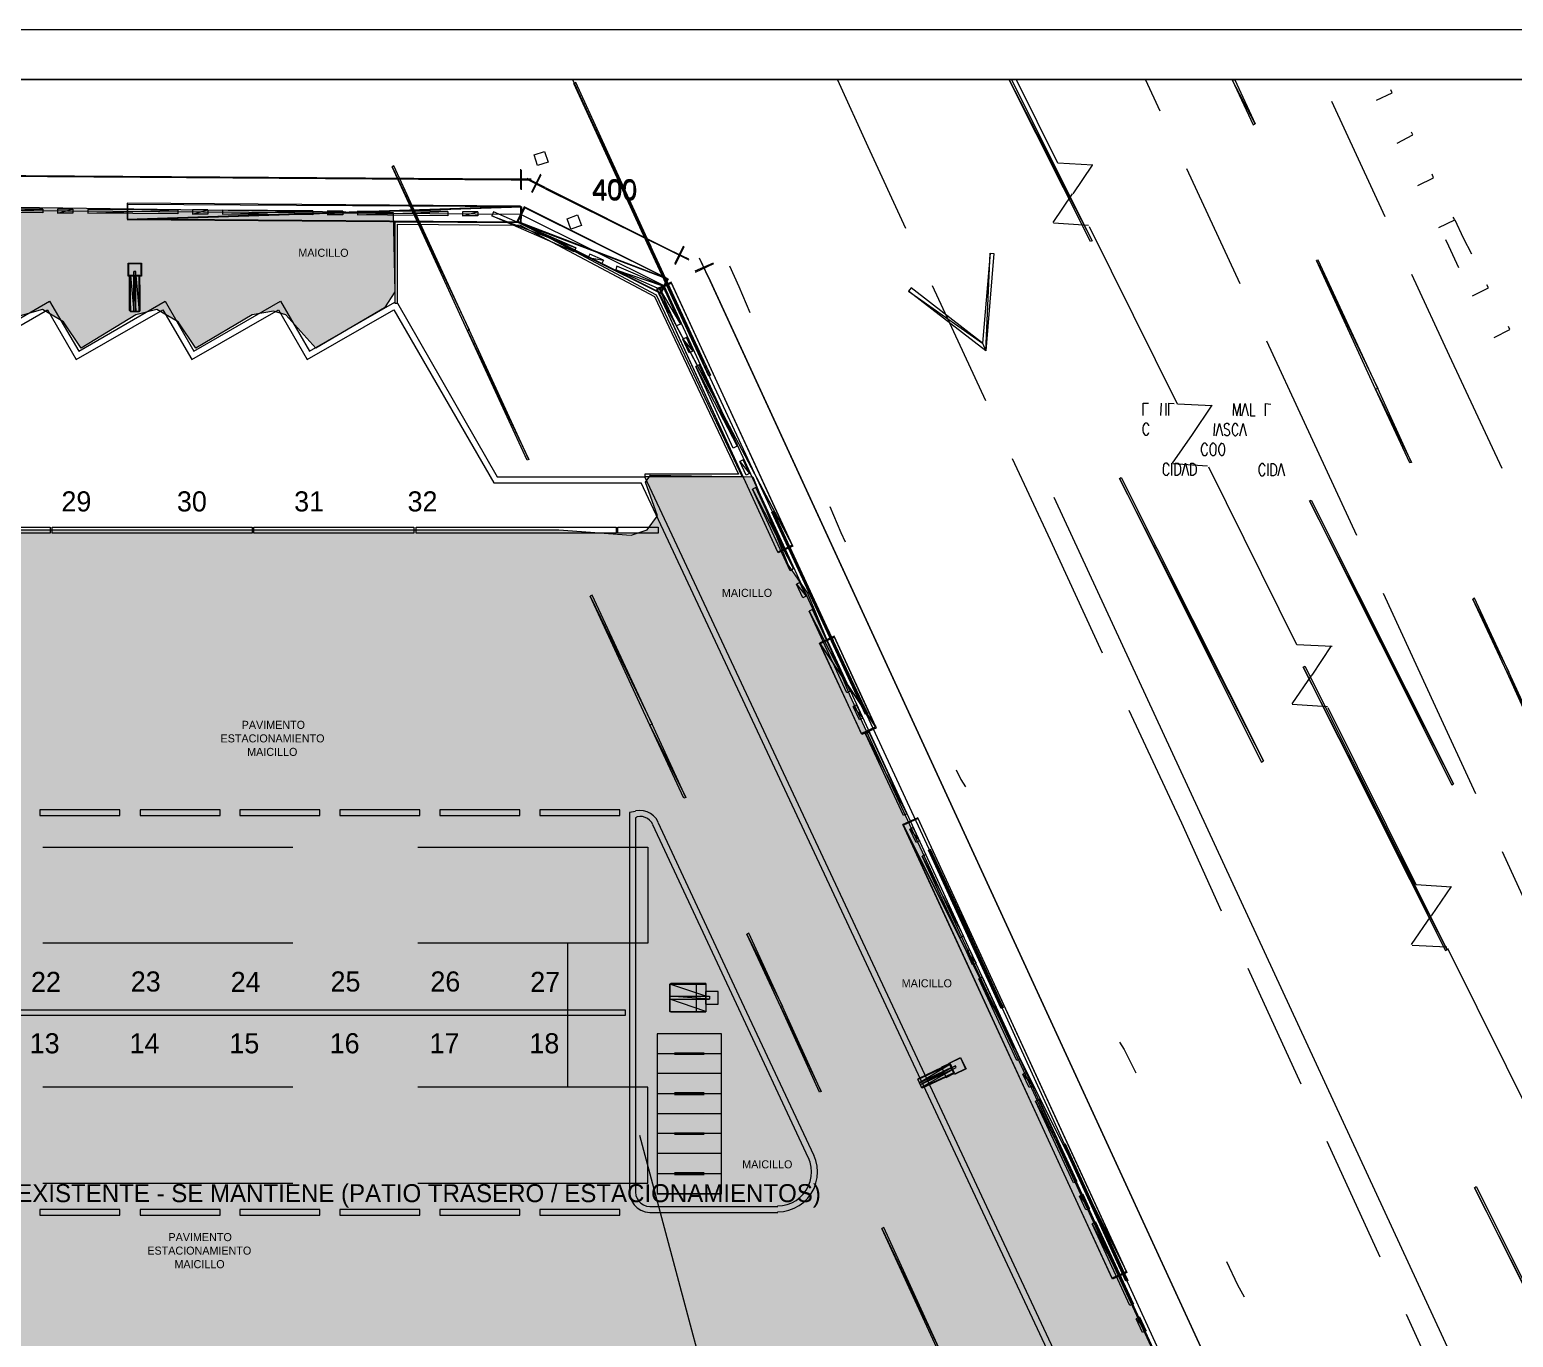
# Model space of a CAD drawing. Header units: metres. Extents: x 1 to 213, y 1 to 147.
# Drawn here: x 67.06 to 104.17, y 114.11 to 146.83 of the extents above; entities that cross this region are included whole.
import ezdxf

# ---------------------------------------------------------------- set-up
doc = ezdxf.new("R2010")
doc.units = ezdxf.units.M
for name, color, linetype, lineweight, plot in [('00-BASE-ARQUITECTURA', 8, 'Continuous', 0, False), ('00-BASE-MAICILLO-EXISTENTE', 33, 'Continuous', 0, False), ('00-BASE-TEXTO', 8, 'Continuous', 0, False)]:
    doc.layers.add(name, color=color, linetype=linetype, lineweight=lineweight, plot=plot)

msp = doc.modelspace()

# ---------------------------------------------------------------- hatches: boundary and pattern name
at = {"layer": '00-BASE-MAICILLO-EXISTENTE'}
h = msp.add_hatch(dxfattribs=at)
h.set_pattern_fill('AR-SAND', scale=0.02)
h.paths.add_polyline_path([(52.211, 142.478), (53.049, 142.346), (60.193, 142.434), (60.59, 142.302), (66.719, 142.39), (76.156, 142.258), (76.2, 140.273), (75.935, 139.876), (74.216, 138.862), (73.466, 139.7), (73.157, 139.788), (72.628, 139.7), (71.217, 138.862), (70.776, 139.524), (70.247, 139.832), (69.718, 139.7), (68.351, 138.862), (67.91, 139.524), (67.381, 139.832), (66.763, 139.656), (65.484, 138.862), (65.264, 138.95), (64.691, 139.788), (64.161, 139.788), (63.765, 139.568), (62.618, 138.862), (62.265, 138.421), (62.309, 134.893), (62.706, 134.32), (80.301, 134.32), (82.109, 134.188), (82.506, 134.32), (82.77, 134.673), (82.462, 135.511), (82.594, 135.687), (85.152, 135.643), (86.034, 133.438), (86.519, 132.733), (87.577, 130.175), (98.469, 106.627), (96.705, 105.789), (96.308, 105.745), (95.956, 105.436), (93.31, 104.202), (92.913, 104.554), (92.781, 105.04), (91.943, 106.274), (90.708, 107.641), (89.032, 108.92), (87.489, 109.67), (87.709, 109.714), (87.974, 110.067), (87.974, 110.419), (87.621, 110.816), (87.092, 110.816), (86.827, 110.596), (86.739, 110.155), (86.96, 109.758), (86.651, 109.934), (84.578, 110.287), (71.746, 110.199), (69.894, 110.375), (67.292, 110.155), (64.823, 109.405), (63.279, 108.523), (60.81, 106.054), (59.708, 103.981), (59.223, 102.526), (59.002, 101.027), (59.002, 98.69), (58.87, 98.513), (52.123, 98.425), (51.991, 98.778), (51.991, 112.624), (52.123, 122.37), (52.079, 142.213), (52.211, 142.478)])

# ---------------------------------------------------------------- linework, layer by layer
at = {"layer": '00-BASE-ARQUITECTURA'}
for points in [[(1.266, 146.833), (1.266, 1.238), (208.615, 1.238), (208.615, 146.833)], [(207.366, 145.584), (2.515, 145.584), (2.515, 2.487), (207.366, 2.487)], [(207.366, 145.584), (207.366, 2.487), (2.515, 2.487), (2.515, 145.584)], [(79.763, 143.436), (79.678, 143.7), (79.943, 143.785), (80.028, 143.521)], [(80.599, 141.838), (80.504, 142.102), (80.768, 142.198), (80.864, 141.933)], [(69.529, 140.991), (69.857, 140.991), (69.857, 140.663), (69.529, 140.663)], [(69.54, 140.981), (69.846, 140.981), (69.846, 140.674), (69.54, 140.674)], [(62.576, 134.239), (62.576, 134.387), (67.571, 134.387), (67.571, 134.239)], [(67.624, 134.239), (67.624, 134.387), (72.63, 134.387), (72.63, 134.239)], [(72.672, 134.239), (72.672, 134.387), (76.673, 134.387), (76.673, 134.239)], [(76.726, 134.239), (76.726, 134.387), (81.732, 134.387), (81.732, 134.239)], [(81.774, 134.239), (81.774, 134.387), (82.779, 134.387), (82.779, 134.239)], [(67.317, 127.169), (69.317, 127.169), (69.317, 127.317), (67.317, 127.317)], [(69.825, 127.169), (71.826, 127.169), (71.826, 127.317), (69.825, 127.317)], [(72.323, 127.169), (74.323, 127.169), (74.323, 127.317), (72.323, 127.317)], [(74.821, 127.169), (76.821, 127.169), (76.821, 127.317), (74.821, 127.317)], [(77.318, 127.169), (79.319, 127.169), (79.319, 127.317), (77.318, 127.317)], [(79.827, 127.169), (81.827, 127.169), (81.827, 127.317), (79.827, 127.317)], [(83.975, 122.968), (83.975, 122.259), (83.742, 122.259), (83.742, 122.968)], [(84.282, 122.449), (84.282, 122.767), (83.965, 122.767), (83.965, 122.449)], [(59.718, 122.312), (81.954, 122.312), (81.954, 122.163), (59.718, 122.163)], [(90.346, 121.116), (90.484, 120.83), (90.198, 120.692), (90.061, 120.978)], [(90.346, 121.105), (90.473, 120.83), (90.198, 120.703), (90.071, 120.978)], [(90.198, 120.724), (90.082, 120.967), (89.87, 120.872), (89.987, 120.618)], [(67.317, 117.168), (69.317, 117.168), (69.317, 117.316), (67.317, 117.316)], [(69.825, 117.168), (71.826, 117.168), (71.826, 117.316), (69.825, 117.316)], [(72.323, 117.168), (74.323, 117.168), (74.323, 117.316), (72.323, 117.316)], [(74.821, 117.168), (76.821, 117.168), (76.821, 117.316), (74.821, 117.316)], [(77.318, 117.168), (79.319, 117.168), (79.319, 117.316), (77.318, 117.316)], [(79.827, 117.168), (81.827, 117.168), (81.827, 117.316), (79.827, 117.316)]]:
    msp.add_lwpolyline(points, close=True, dxfattribs=at)
for points in [[(132.733, 32.681), (129.96, 38.513), (126.753, 45.678), (123.451, 52.758), (120.043, 60.007), (116.752, 67.225), (113.566, 74.21), (110.402, 81.365), (106.962, 88.477), (103.628, 95.705), (100.348, 102.806), (97.046, 109.993), (93.786, 117.105), (90.42, 124.481), (87.14, 131.54), (83.753, 138.843), (80.652, 145.574)], [(80.726, 145.51), (80.673, 145.489), (82.599, 141.404), (80.726, 145.51)], [(80.673, 145.489), (82.599, 141.404), (82.557, 141.383), (80.673, 145.489)], [(87.267, 145.574), (88.029, 143.912), (88.971, 141.87)], [(91.627, 145.574), (91.563, 145.574), (93.638, 141.552), (91.627, 145.574)], [(91.563, 145.574), (93.638, 141.552), (93.595, 141.531), (91.563, 145.574)], [(93.659, 143.446), (92.781, 143.489), (91.743, 145.574)], [(94.971, 145.574), (95.331, 144.801)], [(97.67, 144.452), (97.712, 144.473), (97.141, 145.574), (97.67, 144.452)], [(97.712, 144.473), (97.141, 145.574), (97.204, 145.574), (97.712, 144.473)], [(100.75, 145.066), (101.141, 145.256), (101.11, 145.33)], [(99.628, 145.045), (100.961, 142.155)], [(101.268, 143.997), (101.66, 144.198), (101.628, 144.272)], [(52.405, 143.288), (79.096, 143.097)], [(52.416, 143.267), (79.107, 143.076)], [(76.175, 143.425), (76.133, 143.404), (78.059, 139.319), (76.175, 143.425)], [(76.133, 143.404), (78.059, 139.319), (78.017, 139.298), (76.133, 143.404)], [(79.35, 142.843), (79.35, 143.341)], [(79.361, 142.822), (79.361, 143.319)], [(93.162, 142.727), (93.648, 143.446)], [(95.998, 143.362), (97.331, 140.483)], [(79.096, 143.097), (79.604, 143.097)], [(79.107, 143.076), (79.615, 143.065)], [(79.954, 142.886), (79.509, 143.108)], [(79.964, 142.854), (79.52, 143.076)], [(79.837, 143.214), (79.615, 142.769)], [(79.848, 143.192), (79.625, 142.748)], [(79.954, 142.886), (83.086, 141.319)], [(101.787, 142.938), (102.179, 143.129), (102.147, 143.214)], [(79.964, 142.854), (83.097, 141.298)], [(92.664, 142.007), (93.151, 142.727)], [(52.141, 142.42), (79.34, 142.219), (82.927, 140.43), (98.485, 106.616)], [(65.137, 142.367), (65.137, 142.261), (67.391, 142.346), (65.137, 142.367)], [(65.137, 142.261), (67.391, 142.346), (67.391, 142.251), (65.137, 142.261)], [(67.762, 142.346), (67.762, 142.24), (68.143, 142.346), (67.762, 142.346)], [(67.762, 142.24), (68.143, 142.346), (68.143, 142.24), (67.762, 142.24)], [(68.513, 142.335), (68.513, 142.24), (70.767, 142.325), (68.513, 142.335)], [(68.513, 142.24), (70.767, 142.325), (70.767, 142.229), (68.513, 142.24)], [(69.497, 142.494), (69.497, 142.092), (79.34, 142.42), (69.497, 142.494)], [(69.497, 142.092), (79.34, 142.42), (79.34, 142.018), (69.497, 142.092)], [(69.508, 142.462), (69.508, 142.071), (79.361, 142.399), (69.508, 142.462)], [(69.508, 142.071), (79.361, 142.399), (79.35, 141.997), (69.508, 142.071)], [(71.138, 142.325), (71.138, 142.219), (71.519, 142.325), (71.138, 142.325)], [(71.138, 142.219), (71.519, 142.325), (71.519, 142.219), (71.138, 142.219)], [(71.889, 142.314), (71.889, 142.219), (74.143, 142.303), (71.889, 142.314)], [(71.889, 142.219), (74.143, 142.303), (74.143, 142.198), (71.889, 142.219)], [(74.514, 142.303), (74.514, 142.198), (74.895, 142.293), (74.514, 142.303)], [(74.514, 142.198), (74.895, 142.293), (74.895, 142.198), (74.514, 142.198)], [(75.265, 142.293), (75.265, 142.198), (77.519, 142.282), (75.265, 142.293)], [(75.265, 142.198), (77.519, 142.282), (77.519, 142.176), (75.265, 142.198)], [(77.89, 142.272), (77.89, 142.176), (78.271, 142.272), (77.89, 142.272)], [(77.89, 142.176), (78.271, 142.272), (78.271, 142.176), (77.89, 142.176)], [(78.662, 142.272), (78.62, 142.176), (80.726, 141.372), (78.662, 142.272)], [(78.62, 142.176), (80.726, 141.372), (80.684, 141.277), (78.62, 142.176)], [(79.435, 142.399), (79.255, 142.039), (83.012, 140.61), (79.435, 142.399)], [(79.446, 142.378), (79.266, 142.018), (83.033, 140.589), (79.446, 142.378)], [(79.34, 142.42), (79.34, 142.018)], [(79.361, 142.399), (79.35, 141.997)], [(102.306, 141.88), (102.708, 142.071), (102.665, 142.145)], [(76.196, 142.028), (79.34, 142.007), (82.737, 140.197), (84.885, 135.647), (82.451, 135.647)], [(76.196, 142.028), (76.196, 139.986), (76.26, 139.986), (76.26, 141.965)], [(76.26, 141.965), (79.329, 141.944), (82.695, 140.155), (84.79, 135.71), (82.451, 135.71), (82.451, 135.647)], [(79.255, 142.039), (83.012, 140.61), (82.843, 140.25), (79.255, 142.039)], [(79.266, 142.018), (83.033, 140.589), (82.853, 140.229), (79.266, 142.018)], [(92.675, 141.997), (93.543, 141.944)], [(96.643, 137.425), (95.776, 137.467), (93.574, 141.901)], [(102.708, 142.071), (102.919, 141.626), (103.131, 141.224)], [(82.599, 141.404), (82.557, 141.383), (84.092, 138.187), (82.599, 141.404)], [(83.203, 140.981), (83.425, 141.425)], [(83.213, 140.959), (83.435, 141.404)], [(102.814, 140.875), (102.56, 141.414), (102.485, 141.573)], [(81.075, 141.213), (81.033, 141.129), (81.414, 141.065), (81.075, 141.213)], [(81.033, 141.129), (81.414, 141.065), (81.372, 140.981), (81.033, 141.129)], [(82.557, 141.383), (84.092, 138.187), (84.049, 138.165), (82.557, 141.383)], [(83.086, 141.319), (83.541, 141.097)], [(83.097, 141.298), (83.552, 141.076)], [(84.028, 140.663), (83.816, 141.118)], [(84.039, 140.642), (83.827, 141.097)], [(90.897, 138.991), (90.981, 138.8), (91.087, 141.245), (90.897, 138.991)], [(90.981, 138.8), (91.087, 141.245), (91.182, 141.235), (90.981, 138.8)], [(99.289, 141.065), (99.247, 141.055), (100.782, 137.858), (99.289, 141.065)], [(99.247, 141.055), (100.782, 137.858), (100.729, 137.837), (99.247, 141.055)], [(69.561, 139.806), (69.561, 139.806), (69.561, 140.684), (69.561, 139.806), (69.561, 140.684), (69.561, 140.451), (69.561, 139.806)], [(69.561, 139.806), (69.561, 140.684), (69.582, 139.785), (69.561, 139.806)], [(69.561, 140.684), (69.582, 139.785), (69.582, 140.684), (69.561, 140.684)], [(69.582, 139.785), (69.582, 140.684), (69.667, 139.785), (69.582, 139.785)], [(69.582, 140.684), (69.667, 139.785), (69.667, 140.684), (69.582, 140.684)], [(69.667, 139.785), (69.667, 140.779), (69.719, 139.785), (69.667, 139.785)], [(69.667, 140.779), (69.719, 139.785), (69.719, 140.779), (69.667, 140.779)], [(69.667, 139.785), (69.667, 140.684), (69.667, 139.785)], [(69.667, 140.684), (69.667, 139.785), (69.667, 140.684)], [(69.719, 139.785), (69.719, 140.684), (69.804, 139.785), (69.719, 139.785)], [(69.719, 140.684), (69.804, 139.785), (69.804, 140.684), (69.719, 140.684)], [(69.804, 139.785), (69.804, 140.684), (69.815, 139.806), (69.804, 139.785)], [(69.804, 140.684), (69.815, 139.806), (69.815, 140.684), (69.804, 140.684)], [(81.753, 140.917), (81.721, 140.822), (82.875, 140.43), (81.753, 140.917)], [(81.721, 140.822), (82.875, 140.43), (82.843, 140.335), (81.721, 140.822)], [(84.155, 140.991), (83.7, 140.79)], [(84.166, 140.97), (83.711, 140.758)], [(84.028, 140.663), (126.446, 48.45)], [(84.568, 140.928), (84.801, 140.409), (85.076, 139.753)], [(101.628, 140.716), (102.57, 138.684), (103.882, 135.858)], [(69.561, 140.451), (69.561, 139.806), (69.582, 139.785), (69.804, 139.785), (69.815, 139.806), (69.815, 140.451)], [(69.815, 140.451), (69.815, 139.806), (69.815, 140.451)], [(83.107, 140.515), (82.748, 140.346), (86.134, 133.932), (83.107, 140.515)], [(82.748, 140.346), (86.134, 133.932), (85.774, 133.763), (82.748, 140.346)], [(83.118, 140.494), (82.758, 140.324), (86.155, 133.911), (83.118, 140.494)], [(82.758, 140.324), (86.155, 133.911), (85.785, 133.742), (82.758, 140.324)], [(82.906, 140.409), (82.811, 140.367), (83.34, 139.467), (82.906, 140.409)], [(82.811, 140.367), (83.34, 139.467), (83.245, 139.425), (82.811, 140.367)], [(84.039, 140.642), (126.457, 48.429)], [(89.108, 140.377), (89.045, 140.293), (90.897, 138.991), (89.108, 140.377)], [(89.045, 140.293), (90.897, 138.991), (90.981, 138.8), (89.045, 140.293)], [(89.637, 140.43), (90.971, 137.552)], [(103.152, 140.176), (103.554, 140.377), (103.512, 140.451)], [(62.311, 138.663), (64.682, 140.028), (65.401, 138.79), (67.56, 140.039), (68.291, 138.79), (70.45, 140.039), (71.169, 138.79), (73.339, 140.039), (74.059, 138.79), (76.196, 140.017)], [(76.26, 139.986), (78.758, 135.647), (82.451, 135.647)], [(62.459, 138.568), (64.629, 139.827), (65.349, 138.578), (67.508, 139.827), (68.227, 138.578), (70.397, 139.827), (71.116, 138.578), (73.286, 139.827), (74.006, 138.578), (76.175, 139.827)], [(76.175, 139.827), (78.673, 135.498), (82.356, 135.498)], [(78.059, 139.319), (78.017, 139.298), (79.551, 136.08), (78.059, 139.319)], [(78.017, 139.298), (79.551, 136.08), (79.509, 136.059), (78.017, 139.298)], [(103.692, 139.128), (104.084, 139.33), (104.052, 139.404)], [(83.488, 139.128), (83.404, 139.086), (83.647, 138.79), (83.488, 139.128)], [(83.404, 139.086), (83.647, 138.79), (83.562, 138.747), (83.404, 139.086)], [(97.998, 139.044), (98.94, 137.012), (100.252, 134.186)], [(83.806, 138.451), (83.721, 138.409), (84.758, 136.409), (83.806, 138.451)], [(83.721, 138.409), (84.758, 136.409), (84.663, 136.366), (83.721, 138.409)], [(100.782, 137.858), (100.729, 137.837), (101.628, 136.006), (100.782, 137.858)], [(100.729, 137.837), (101.628, 136.006), (101.586, 135.996), (100.729, 137.837)], [(94.918, 137.181), (94.918, 137.488), (95.045, 137.488)], [(95.363, 137.488), (95.352, 137.181)], [(95.479, 137.488), (95.479, 137.181)], [(95.553, 137.181), (95.553, 137.488), (95.691, 137.477)], [(95.649, 135.985), (96.146, 136.705), (96.643, 137.435)], [(97.173, 137.181), (97.183, 137.477), (97.257, 137.171), (97.342, 137.477), (97.342, 137.171)], [(97.384, 137.171), (97.469, 137.477), (97.543, 137.171)], [(97.596, 137.477), (97.596, 137.171), (97.712, 137.171)], [(97.977, 137.171), (97.977, 137.477), (98.104, 137.467)], [(95.056, 136.917), (95.056, 136.938), (95.035, 136.969), (95.014, 136.991), (94.971, 136.991), (94.95, 136.969), (94.929, 136.948), (94.918, 136.917), (94.908, 136.874), (94.908, 136.8), (94.918, 136.758), (94.929, 136.726), (94.95, 136.705), (94.971, 136.684), (95.014, 136.684), (95.035, 136.705), (95.045, 136.726), (95.056, 136.758)], [(96.696, 136.98), (96.686, 136.673)], [(96.739, 136.673), (96.823, 136.98), (96.897, 136.673)], [(97.077, 136.938), (97.056, 136.959), (97.035, 136.98), (96.993, 136.98), (96.961, 136.959), (96.94, 136.938), (96.94, 136.906), (96.95, 136.874), (96.961, 136.864), (96.982, 136.853), (97.046, 136.821), (97.056, 136.8), (97.067, 136.79), (97.077, 136.758), (97.077, 136.715), (97.056, 136.694), (97.035, 136.673), (96.993, 136.673), (96.961, 136.694), (96.94, 136.715)], [(97.289, 136.906), (97.278, 136.938), (97.257, 136.959), (97.236, 136.98), (97.204, 136.98), (97.183, 136.959), (97.162, 136.938), (97.151, 136.906), (97.141, 136.864), (97.141, 136.79), (97.151, 136.747), (97.162, 136.715), (97.183, 136.694), (97.204, 136.673), (97.236, 136.673), (97.257, 136.694), (97.278, 136.715), (97.289, 136.747)], [(97.331, 136.673), (97.416, 136.98), (97.49, 136.673)], [(96.527, 136.409), (96.516, 136.44), (96.495, 136.461), (96.474, 136.483), (96.432, 136.483), (96.411, 136.461), (96.389, 136.44), (96.379, 136.409), (96.368, 136.366), (96.368, 136.292), (96.379, 136.25), (96.389, 136.218), (96.411, 136.197), (96.432, 136.176), (96.474, 136.176), (96.495, 136.197), (96.516, 136.218), (96.527, 136.25)], [(96.643, 136.483), (96.622, 136.461), (96.601, 136.44), (96.591, 136.409), (96.58, 136.366), (96.58, 136.292), (96.591, 136.25), (96.601, 136.218), (96.622, 136.197), (96.643, 136.176), (96.686, 136.176), (96.707, 136.197), (96.728, 136.218), (96.728, 136.25), (96.739, 136.292), (96.739, 136.366), (96.739, 136.409), (96.728, 136.44), (96.707, 136.461), (96.686, 136.483), (96.643, 136.483)], [(96.866, 136.483), (96.845, 136.461), (96.823, 136.43), (96.813, 136.409), (96.802, 136.366), (96.802, 136.292), (96.813, 136.25), (96.823, 136.218), (96.845, 136.197), (96.866, 136.176), (96.897, 136.176), (96.919, 136.186), (96.94, 136.218), (96.95, 136.25), (96.961, 136.292), (96.961, 136.366), (96.95, 136.409), (96.94, 136.43), (96.929, 136.461), (96.908, 136.472), (96.866, 136.483)], [(84.907, 136.07), (84.822, 136.028), (85.065, 135.731), (84.907, 136.07)], [(84.822, 136.028), (85.065, 135.731), (84.981, 135.689), (84.822, 136.028)], [(91.638, 136.102), (92.59, 134.07), (93.892, 131.244)], [(95.564, 135.911), (95.553, 135.943), (95.532, 135.964), (95.511, 135.985), (95.469, 135.985), (95.448, 135.975), (95.426, 135.943), (95.426, 135.911), (95.416, 135.869), (95.416, 135.795), (95.416, 135.752), (95.426, 135.731), (95.448, 135.699), (95.469, 135.689), (95.511, 135.678), (95.532, 135.699), (95.553, 135.731), (95.564, 135.752)], [(95.627, 135.985), (95.627, 135.678)], [(95.659, 135.975), (96.527, 135.922)], [(95.712, 135.678), (95.712, 135.985), (95.786, 135.985), (95.807, 135.964), (95.829, 135.943), (95.839, 135.911), (95.85, 135.869), (95.85, 135.795), (95.839, 135.752), (95.829, 135.721), (95.807, 135.699), (95.776, 135.678), (95.712, 135.678)], [(95.892, 135.678), (95.977, 135.985), (96.051, 135.678)], [(96.104, 135.678), (96.104, 135.985), (96.167, 135.985), (96.199, 135.964), (96.22, 135.932), (96.231, 135.911), (96.241, 135.869), (96.241, 135.795), (96.231, 135.752), (96.22, 135.721), (96.199, 135.699), (96.167, 135.678), (96.104, 135.678)], [(99.639, 131.403), (98.76, 131.445), (96.559, 135.89)], [(97.966, 135.901), (97.956, 135.932), (97.935, 135.953), (97.913, 135.975), (97.871, 135.975), (97.85, 135.953), (97.829, 135.932), (97.818, 135.901), (97.808, 135.858), (97.808, 135.784), (97.818, 135.742), (97.829, 135.721), (97.85, 135.689), (97.871, 135.668), (97.913, 135.668), (97.935, 135.689), (97.956, 135.721), (97.956, 135.742)], [(98.03, 135.975), (98.03, 135.668)], [(98.115, 135.668), (98.115, 135.975), (98.178, 135.975), (98.21, 135.953), (98.231, 135.932), (98.242, 135.901), (98.252, 135.858), (98.252, 135.784), (98.242, 135.742), (98.231, 135.71), (98.21, 135.689), (98.178, 135.668), (98.115, 135.668)], [(98.294, 135.668), (98.369, 135.975), (98.453, 135.668)], [(110.857, 74.623), (103.47, 90.403), (103.48, 90.403), (82.356, 135.498)], [(102.909, 91.959), (82.451, 135.647)], [(97.924, 128.535), (94.326, 135.604), (94.368, 135.625), (97.924, 128.535)], [(97.871, 128.503), (97.924, 128.535), (94.326, 135.604), (97.871, 128.503)], [(85.224, 135.382), (85.139, 135.34), (86.166, 133.339), (85.224, 135.382)], [(85.139, 135.34), (86.166, 133.339), (86.081, 133.297), (85.139, 135.34)], [(106.02, 106.32), (92.685, 135.128)], [(85.669, 134.779), (85.626, 134.758), (87.161, 131.551), (85.669, 134.779)], [(85.626, 134.758), (87.161, 131.551), (87.118, 131.53), (85.626, 134.758)], [(87.076, 134.906), (87.351, 134.25), (87.457, 134.017)], [(102.676, 127.963), (99.078, 135.043), (99.12, 135.064), (102.676, 127.963)], [(102.634, 127.942), (102.676, 127.963), (99.078, 135.043), (102.634, 127.942)], [(86.325, 133.001), (86.24, 132.958), (86.483, 132.662), (86.325, 133.001)], [(86.24, 132.958), (86.483, 132.662), (86.399, 132.62), (86.24, 132.958)], [(81.128, 132.683), (81.086, 132.662), (82.631, 129.455), (81.128, 132.683)], [(81.086, 132.662), (82.631, 129.455), (82.578, 129.434), (81.086, 132.662)], [(100.919, 132.736), (102.221, 129.91), (103.226, 127.72)], [(103.205, 132.609), (103.163, 132.588), (104.062, 130.757), (103.205, 132.609)], [(103.163, 132.588), (104.062, 130.757), (104.02, 130.746), (103.163, 132.588)], [(86.642, 132.323), (86.558, 132.281), (87.584, 130.281), (86.642, 132.323)], [(86.558, 132.281), (87.584, 130.281), (87.499, 130.238), (86.558, 132.281)], [(87.182, 131.657), (86.822, 131.487), (88.23, 129.392), (87.182, 131.657)], [(86.822, 131.487), (88.23, 129.392), (87.87, 129.222), (86.822, 131.487)], [(87.193, 131.635), (86.833, 131.466), (88.24, 129.36), (87.193, 131.635)], [(86.833, 131.466), (88.24, 129.36), (87.88, 129.201), (86.833, 131.466)], [(87.161, 131.551), (87.118, 131.53), (88.018, 129.72), (87.161, 131.551)], [(87.118, 131.53), (88.018, 129.72), (87.965, 129.699), (87.118, 131.53)], [(99.141, 130.683), (99.628, 131.413)], [(98.644, 129.963), (99.131, 130.683)], [(102.517, 123.814), (98.919, 130.884), (98.961, 130.905), (102.517, 123.814)], [(102.475, 123.793), (102.517, 123.814), (98.919, 130.884), (102.475, 123.793)], [(104.062, 130.757), (104.02, 130.746), (105.047, 128.619), (104.062, 130.757)], [(104.02, 130.746), (105.047, 128.619), (104.994, 128.598), (104.02, 130.746)], [(87.743, 129.942), (87.658, 129.9), (87.902, 129.603), (87.743, 129.942)], [(87.658, 129.9), (87.902, 129.603), (87.817, 129.561), (87.658, 129.9)], [(98.644, 129.953), (99.522, 129.9)], [(94.559, 129.805), (95.871, 126.989), (96.866, 124.788)], [(102.623, 125.381), (101.745, 125.434), (99.543, 129.868)], [(82.631, 129.455), (82.578, 129.434), (83.478, 127.624), (82.631, 129.455)], [(82.578, 129.434), (83.478, 127.624), (83.425, 127.603), (82.578, 129.434)], [(88.06, 129.254), (87.965, 129.212), (89.002, 127.212), (88.06, 129.254)], [(87.965, 129.212), (89.002, 127.212), (88.918, 127.169), (87.965, 129.212)], [(90.241, 128.312), (90.357, 128.069), (90.473, 127.889)], [(82.785, 127.006), (82.734, 127.092), (82.669, 127.164), (82.593, 127.222), (82.507, 127.264), (82.414, 127.289), (82.317, 127.296), (82.219, 127.284)], [(82.218, 127.275), (82.07, 127.243), (82.07, 122.65)], [(82.25, 127.127), (82.218, 127.116), (82.218, 122.65)], [(82.651, 126.944), (82.615, 127.004), (82.569, 127.055), (82.515, 127.096), (82.455, 127.125), (82.389, 127.143), (82.321, 127.148), (82.251, 127.139)], [(84.684, 122.587), (82.652, 126.936)], [(84.811, 122.65), (82.779, 127)], [(89.277, 127.116), (88.907, 126.947), (94.495, 115.76), (89.277, 127.116)], [(88.907, 126.947), (94.495, 115.76), (94.135, 115.591), (88.907, 126.947)], [(89.288, 127.095), (88.918, 126.926), (94.506, 115.739), (89.288, 127.095)], [(88.918, 126.926), (94.506, 115.739), (94.146, 115.57), (88.918, 126.926)], [(89.161, 126.873), (89.076, 126.831), (89.32, 126.534), (89.161, 126.873)], [(89.076, 126.831), (89.32, 126.534), (89.235, 126.492), (89.076, 126.831)], [(67.391, 126.376), (73.646, 126.376)], [(82.525, 126.376), (82.525, 123.973), (76.768, 123.973)], [(76.768, 126.376), (82.525, 126.376)], [(89.479, 126.196), (89.383, 126.153), (90.42, 124.153), (89.479, 126.196)], [(89.595, 126.323), (89.542, 126.301), (90.442, 124.492), (89.595, 126.323)], [(89.542, 126.301), (90.442, 124.492), (90.389, 124.471), (89.542, 126.301)], [(103.893, 126.27), (105.216, 123.38)], [(89.383, 126.153), (90.42, 124.153), (90.336, 124.111), (89.383, 126.153)], [(102.126, 124.661), (102.623, 125.391)], [(90.442, 124.492), (90.389, 124.471), (91.415, 122.364), (90.442, 124.492)], [(90.389, 124.471), (91.415, 122.364), (91.362, 122.343), (90.389, 124.471)], [(101.628, 123.941), (102.115, 124.661)], [(73.646, 123.973), (67.391, 123.973)], [(80.525, 120.375), (80.525, 123.973)], [(85.055, 124.227), (85.002, 124.206), (85.891, 122.396), (85.055, 124.227)], [(85.002, 124.206), (85.891, 122.396), (85.848, 122.375), (85.002, 124.206)], [(90.579, 123.814), (90.495, 123.772), (90.738, 123.476), (90.579, 123.814)], [(90.495, 123.772), (90.738, 123.476), (90.643, 123.433), (90.495, 123.772)], [(101.639, 123.931), (102.507, 123.888)], [(105.608, 119.359), (104.74, 119.412), (102.538, 123.846)], [(97.532, 123.349), (98.855, 120.459)], [(83.975, 122.947), (83.076, 122.947), (83.097, 122.968), (83.975, 122.947)], [(83.742, 122.259), (83.097, 122.259), (83.076, 122.269), (83.076, 122.947), (83.097, 122.968), (83.742, 122.968)], [(83.076, 122.65), (83.975, 122.65), (83.076, 122.947), (83.076, 122.65)], [(83.975, 122.65), (83.076, 122.947), (83.975, 122.947), (83.975, 122.65)], [(83.097, 122.968), (83.097, 122.968), (83.975, 122.968), (83.097, 122.968), (83.975, 122.968), (83.975, 122.947), (83.097, 122.968)], [(90.897, 123.126), (90.801, 123.084), (91.839, 121.084), (90.897, 123.126)], [(90.801, 123.084), (91.839, 121.084), (91.754, 121.042), (90.801, 123.084)], [(82.07, 122.65), (82.07, 117.74)], [(82.218, 122.65), (82.218, 117.74)], [(83.076, 122.576), (84.07, 122.576), (83.076, 122.65), (83.076, 122.576)], [(84.07, 122.576), (83.076, 122.65), (84.07, 122.65), (84.07, 122.576)], [(83.076, 122.269), (83.975, 122.269), (83.076, 122.576), (83.076, 122.269)], [(83.975, 122.269), (83.076, 122.576), (83.975, 122.576), (83.975, 122.269)], [(83.975, 122.671), (83.965, 122.65), (83.965, 122.566), (83.975, 122.555), (83.975, 122.259)], [(86.547, 118.597), (84.684, 122.587)], [(86.685, 118.66), (84.811, 122.65)], [(83.097, 122.259), (83.975, 122.259), (83.076, 122.269), (83.097, 122.259)], [(83.975, 122.259), (83.076, 122.269), (83.975, 122.269), (83.975, 122.259)], [(83.975, 122.259), (83.097, 122.259), (83.975, 122.259)], [(85.891, 122.396), (85.848, 122.375), (86.864, 120.269), (85.891, 122.396)], [(85.848, 122.375), (86.864, 120.269), (86.822, 120.248), (85.848, 122.375)], [(84.356, 121.708), (82.758, 121.708)], [(84.367, 117.708), (82.758, 117.708), (84.367, 117.708), (84.367, 121.708), (82.758, 121.708), (82.758, 117.708)], [(94.326, 121.497), (94.442, 121.317), (94.728, 120.735)], [(84.367, 121.211), (82.758, 121.211)], [(83.192, 121.232), (83.933, 121.232)], [(83.933, 121.19), (83.192, 121.19)], [(84.367, 120.713), (82.758, 120.713)], [(89.288, 120.586), (90.092, 120.957), (89.277, 120.565), (89.288, 120.586)], [(90.092, 120.957), (89.277, 120.565), (90.092, 120.946), (90.092, 120.957)], [(89.277, 120.565), (90.092, 120.946), (89.32, 120.481), (89.277, 120.565)], [(89.881, 120.862), (89.288, 120.586), (89.277, 120.565), (89.373, 120.364), (89.394, 120.354), (89.987, 120.629)], [(89.288, 120.586), (89.288, 120.586), (90.092, 120.957), (89.288, 120.586), (90.092, 120.957), (89.881, 120.862), (89.288, 120.586)], [(90.092, 120.946), (89.32, 120.481), (90.135, 120.872), (90.092, 120.946)], [(89.32, 120.481), (90.219, 120.904), (89.341, 120.438), (89.32, 120.481)], [(89.32, 120.481), (90.135, 120.872), (89.32, 120.481)], [(90.135, 120.872), (89.32, 120.481), (90.135, 120.872)], [(90.219, 120.904), (89.341, 120.438), (90.241, 120.862), (90.219, 120.904)], [(89.341, 120.438), (90.156, 120.819), (89.373, 120.364), (89.341, 120.438)], [(90.156, 120.819), (89.373, 120.364), (90.188, 120.745), (90.156, 120.819)], [(89.373, 120.364), (90.188, 120.745), (89.394, 120.354), (89.373, 120.364)], [(90.188, 120.745), (89.394, 120.354), (90.198, 120.735), (90.188, 120.745)], [(89.987, 120.629), (89.394, 120.354), (89.987, 120.629)], [(91.997, 120.745), (91.902, 120.703), (92.156, 120.407), (91.997, 120.745)], [(91.902, 120.703), (92.156, 120.407), (92.061, 120.364), (91.902, 120.703)], [(73.646, 120.375), (67.391, 120.375)], [(82.525, 117.972), (82.525, 120.375), (76.768, 120.375)], [(84.367, 120.205), (82.758, 120.205)], [(83.192, 120.237), (83.933, 120.237)], [(83.933, 120.184), (83.192, 120.184)], [(92.315, 120.068), (92.22, 120.026), (93.257, 118.025), (92.315, 120.068)], [(92.22, 120.026), (93.257, 118.025), (93.172, 117.983), (92.22, 120.026)], [(84.367, 119.708), (82.758, 119.708)], [(85.055, 108.955), (82.324, 119.168)], [(84.367, 119.211), (82.758, 119.211)], [(83.192, 119.232), (83.933, 119.232)], [(83.933, 119.189), (83.192, 119.189)], [(92.971, 118.946), (92.929, 118.925), (94.527, 115.538), (92.971, 118.946)], [(92.929, 118.925), (94.527, 115.538), (94.484, 115.517), (92.929, 118.925)], [(99.512, 119.02), (100.834, 116.131)], [(84.367, 118.713), (82.758, 118.713)], [(85.771, 117.253), (85.915, 117.263), (86.055, 117.294), (86.187, 117.344), (86.312, 117.413), (86.425, 117.498), (86.526, 117.599), (86.612, 117.715), (86.681, 117.842), (86.73, 117.977), (86.76, 118.115), (86.769, 118.257), (86.759, 118.398), (86.728, 118.538), (86.677, 118.673)], [(85.771, 117.401), (85.894, 117.41), (86.012, 117.436), (86.125, 117.479), (86.231, 117.537), (86.328, 117.61), (86.414, 117.696), (86.487, 117.795), (86.546, 117.903), (86.588, 118.017), (86.613, 118.135), (86.621, 118.256), (86.612, 118.376), (86.586, 118.495), (86.542, 118.61)], [(84.367, 118.205), (82.758, 118.205)], [(83.192, 118.237), (83.933, 118.237)], [(83.933, 118.184), (83.192, 118.184)], [(67.391, 117.972), (73.646, 117.972)], [(76.768, 117.972), (82.525, 117.972)], [(82.07, 117.745), (82.083, 117.63), (82.121, 117.524), (82.181, 117.43), (82.258, 117.353), (82.352, 117.293), (82.458, 117.255), (82.573, 117.242)], [(82.218, 117.745), (82.228, 117.664), (82.254, 117.589), (82.296, 117.523), (82.351, 117.468), (82.417, 117.426), (82.492, 117.4), (82.573, 117.39)], [(93.416, 117.687), (93.32, 117.644), (93.574, 117.337), (93.416, 117.687)], [(93.32, 117.644), (93.574, 117.337), (93.479, 117.306), (93.32, 117.644)], [(108.37, 107.654), (103.205, 117.856), (103.247, 117.888), (108.37, 107.654)], [(108.327, 107.632), (108.37, 107.654), (103.205, 117.856), (108.327, 107.632)], [(82.578, 117.39), (85.774, 117.39)], [(82.578, 117.242), (85.774, 117.242)], [(93.733, 116.999), (93.638, 116.956), (94.675, 114.956), (93.733, 116.999)], [(93.638, 116.956), (94.675, 114.956), (94.58, 114.914), (93.638, 116.956)], [(88.431, 116.861), (88.378, 116.84), (89.987, 113.453), (88.431, 116.861)], [(88.378, 116.84), (89.987, 113.453), (89.944, 113.432), (88.378, 116.84)], [(97.003, 116.014), (97.278, 115.432), (97.437, 115.125)], [(101.491, 114.692), (102.496, 112.49), (103.639, 110.014)], [(94.834, 114.617), (94.738, 114.575), (94.992, 114.279), (94.834, 114.617)], [(94.738, 114.575), (94.992, 114.279), (94.897, 114.236), (94.738, 114.575)]]:
    msp.add_lwpolyline(points, dxfattribs=at)
at = {"layer": '00-BASE-MAICILLO-EXISTENTE'}
for points in [[(66.719, 142.39), (76.156, 142.258), (76.2, 140.273), (75.935, 139.876), (74.216, 138.862), (73.466, 139.7), (73.157, 139.788), (72.628, 139.7), (71.217, 138.862), (70.776, 139.524), (70.247, 139.832), (69.718, 139.7), (68.351, 138.862), (67.91, 139.524), (67.381, 139.832), (66.763, 139.656)], [(62.706, 134.32), (80.301, 134.32), (82.109, 134.188), (82.506, 134.32), (82.77, 134.673), (82.462, 135.511), (82.594, 135.687), (85.152, 135.643), (86.034, 133.438), (86.519, 132.733), (87.577, 130.175), (98.469, 106.627)]]:
    msp.add_lwpolyline(points, dxfattribs=at)

# ---------------------------------------------------------------- texts
msp.add_text('MAICILLO EXISTENTE - SE MANTIENE (PATIO TRASERO / ESTACIONAMIENTOS)', height=0.45, dxfattribs=at).set_placement((63.749, 117.497))
at = {"layer": '00-BASE-TEXTO'}
for s, height, p in [('400', 0.503, (81.128, 142.589)), ('400', 0.503, (81.139, 142.557)), ('MAICILLO', 0.2012, (73.783, 141.15)), ('29', 0.503, (67.857, 134.779)), ('30', 0.503, (70.746, 134.779)), ('31', 0.503, (73.678, 134.779)), ('32', 0.503, (76.514, 134.779)), ('MAICILLO', 0.2012, (84.377, 132.641)), ('PAVIMENTO', 0.2012, (72.365, 129.339)), ('ESTACIONAMIENTO', 0.20118, (71.836, 129)), ('MAICILLO', 0.2012, (72.503, 128.662)), ('22', 0.503, (67.095, 122.756)), ('23', 0.503, (69.592, 122.767)), ('24', 0.503, (72.09, 122.756)), ('25', 0.503, (74.588, 122.767)), ('26', 0.503, (77.085, 122.767)), ('27', 0.503, (79.583, 122.756)), ('MAICILLO', 0.2012, (88.875, 122.872)), ('13', 0.503, (67.063, 121.221)), ('16', 0.503, (74.567, 121.221)), ('18', 0.503, (79.562, 121.221)), ('14', 0.503, (69.561, 121.221)), ('15', 0.503, (72.058, 121.221)), ('17', 0.503, (77.064, 121.221)), ('MAICILLO', 0.2012, (84.885, 118.343)), ('PAVIMENTO', 0.2012, (70.534, 116.522)), ('ESTACIONAMIENTO', 0.20118, (70.005, 116.184)), ('MAICILLO', 0.2012, (70.683, 115.845))]:
    msp.add_text(s, height=height, dxfattribs=at).set_placement(p)

doc.saveas('drawing.dxf')
